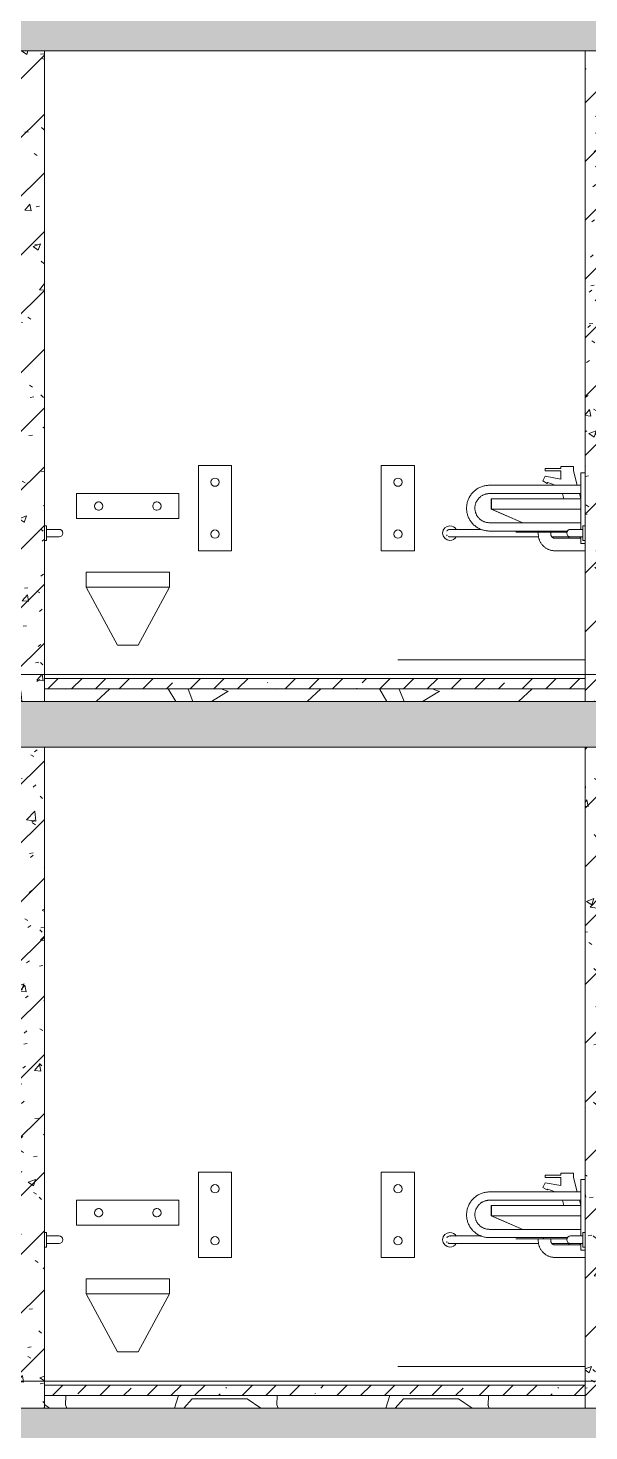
# Model space of a CAD drawing. Header units: millimetres. Extents: x -515342 to 330399, y -224905 to 507333.
# Drawn here: x 176251 to 178949, y 87791 to 94541 of the extents above; entities that cross this region are included whole.
import ezdxf

# ---------------------------------------------------------------- set-up
doc = ezdxf.new("R2010")
doc.units = ezdxf.units.MM
for name, color, linetype, lineweight in [('Линии', 7, 'Continuous', 0), ('Оборудование', 7, 'Continuous', 0), ('Перекрытие', 7, 'Continuous', 0), ('Сантехника', 7, 'Continuous', 0), ('Стены внутренние', 7, 'Continuous', 0), ('Стены перегородки', 7, 'Continuous', 0)]:
    doc.layers.add(name, color=color, linetype=linetype, lineweight=lineweight)
pattern_1 = [(45, (136801.12, 95610.5), (-141.4214, 141.4214), [])]
pattern_2 = [(50, (136801.12, 95610.5), (364.368, -31.8783), [38.1, -419.1]), (355, (136801.12, 95610.5), (-70.486, 382.1133), [30.48, -335.28]), (100.451, (136831.5, 95607.84), (293.885, 350.2334), [32.38, -356.18]), (46.184, (136801.12, 95712.1), (542.1585, -84.086), [57.15, -628.65]), (96.636, (136846.3, 95705.1), (474.805, 494.8554), [48.57, -534.27]), (351.184, (136801.1, 95712.1), (474.81, 494.85), [45.72, -502.92]), (21, (136851.92, 95686.7), (303.2285, -204.5305), [38.1, -419.1]), (326, (136851.92, 95686.7), (123.604, 368.376), [30.48, -335.28]), (71.451, (136877.2, 95669.65), (426.834, 163.8427), [32.38, -356.18]), (37.5, (136801.12, 95610.49), (6.17665, 169.11015), [16.764, -314.452, 16.764, -323.596, -336.55]), (37.5, (136801.12, 95610.49), (6.17665, 169.11015), [-671.576, 16.764, -319.786]), (7.5, (136801.12, 95610.5), (133.6389, 200.3615), [16.764, -177.292, 16.764, -306.832, -128.27]), (7.5, (136801.12, 95610.5), (133.6389, 200.3615), [-517.652, 16.764, -111.506]), (327.5, (136687.84, 95610.49), (271.1818, -11.45836), [16.764, -110.236, 16.764, -379.476, -525.78]), (327.5, (136687.84, 95610.49), (271.1818, -11.45836), [-523.24, 16.764, -509.016]), (317.5, (136637.04, 95610.5), (296.2585, 50.8528), [16.764, -148.336, 16.764, -246.38, -373.38]), (317.5, (136637.04, 95610.5), (296.2585, 50.8528), [-428.244, 16.764, -356.616])]
pattern_3 = [(45, (136801.12, 95610.5), (-224.5064, 224.5064), []), (45, (137025.63, 95610.5), (-224.5064, 224.5064), [396.875, -79.375, 3.353, -76.022])]
pattern_4 = [(228.013, (137532.64, 96626.49), (-8127.96659, -9144.02968), [136.689, -13532.193]), (184.97, (137441.203, 96524.893), (12191.995474, 1016.05502), [234.562, -23221.62]), (132.51, (137207.52, 96504.57), (10159.91241, -11176.07977), [165.393, -16373.889]), (267.274, (136811.283, 96250.573), (1015.889526, 20320.005773), [213.602, -21146.575]), (292.834, (136801.123, 96037.213), (-5080.074175, 12191.97012), [209.453, -20735.923]), (357.274, (136882.403, 95844.173), (-20320.005773, 1015.889526), [213.602, -21146.575]), (37.694, (137095.763, 95834.013), (-13208.042725, -10159.944606), [282.477, -27965.247]), (72.255, (137319.283, 96006.733), (7112.12749, 22351.9589), [266.688, -26402.102]), (121.43, (137400.563, 96260.733), (-8128.10005, 13207.93827), [214.325, -21218.218]), (175.236, (137288.8, 96443.61), (11175.99406, -1016.06972), [244.685, -11989.575]), (222.397, (137044.963, 96463.933), (-12192.085586, -11175.907293), [316.431, -31326.709]), (138.814, (137817.12, 96240.41), (-7111.99222, 6096.00977), [108.002, -10692.226]), (171.469, (137735.843, 96311.533), (13207.991535, -2032.054043), [205.473, -20341.855]), (225, (137532.64, 96342), (1e-13, -1016.001), [143.684, -1293.157]), (203.199, (137461.52, 96463.93), (5079.98556, 2032.0367), [77.377, -7660.25]), (291.801, (137390.4, 96433.45), (-1015.9787, 3048.0072), [109.426, -5361.9]), (30.964, (137431.04, 96331.85), (3047.9913, 2032.0134), [177.728, -5746.52]), (161.565, (137583.44, 96423.3), (2031.999, -1016.0024), [128.515, -3084.36]), (16.39, (136801.12, 96433.453), (10159.97517, 3048.081194), [180.035, -17823.531]), (70.346, (136973.84, 96484.25), (-4064.03389, -11175.98797), [151.04, -14952.887]), (293.199, (137583.44, 96626.49), (-2032.0367, 5079.98556), [154.752, -7582.873]), (343.61, (137644.4, 96484.253), (-10159.97517, 3048.081194), [180.035, -17823.531]), (339.444, (136801.12, 95803.53), (-5080.0015, 2031.99615), [173.614, -8507.094]), (294.775, (136963.68, 95742.57), (-5079.97321, 11176.01259), [145.469, -14401.437]), (66.801, (137593.6, 95610.49), (2032.0367, 5079.98556), [154.752, -7582.873]), (17.354, (137654.56, 95752.73), (-13208.00149, -4063.99474), [170.313, -16860.951]), (69.444, (137095.76, 95610.49), (-2031.99615, -5080.0015), [86.807, -8593.9]), (101.31, (137532.64, 95610.5), (-1016.0048, 4063.9989), [51.806, -5128.797]), (165.964, (137522.48, 95661.3), (3048.0036, -1015.9877), [209.453, -3979.62]), (186.009, (137319.28, 95712.093), (10159.99987, 1015.999794), [194.107, -19216.546]), (303.69, (137431.04, 96240.4), (-1015.9976, 2032.0017), [146.53, -3516.71]), (353.157, (137512.323, 96118.493), (17271.99206, -2032.068835), [255.823, -25326.404]), (60.945, (137766.32, 96088.01), (-4064.04974, -7111.97225), [104.603, -10355.757]), (90, (137817.1, 96179.5), (-1016, 1016), [60.96, -955.04]), (120.256, (137298.96, 95742.57), (4063.94492, -7112.03103), [141.147, -13973.576]), (48.013, (137227.84, 95864.49), (8127.96659, 9144.02968), [273.377, -13395.505]), (0, (137410.7, 96067.7), (1016, 1016), [264.16, -751.84]), (325.305, (137674.88, 96067.69), (-10160.01873, 7111.97318), [160.644, -15903.726]), (254.055, (137806.96, 95976.25), (-1015.9713, -4064.0072), [147.932, -7248.66]), (207.646, (137766.323, 95834.013), (-19303.995784, -10160.00796), [240.858, -23844.986]), (175.426, (137552.963, 95722.253), (-13207.99929, 1016.017778), [254.812, -25226.339])]
pattern_5 = [(45, (136801.12, 95610.5), (-114.04925, 114.04925), []), (45, (136915.17, 95610.5), (-114.04925, 114.04925), [201.613, -40.323, 3.353, -36.97])]

# ---------------------------------------------------------------- blocks, each defined once
blk = doc.blocks.new('Опорный поручень - Опорный поручень для раковины-V2-О_АР_П_Разрез 1-1')
at = {"layer": 'Оборудование'}
for p, q in [((90760, 4098), (90760, 4370)), ((90760, 4370), (90780, 4370)), ((90760, 4310), (90320, 4310)), ((90320, 4270), (90760, 4270)), ((90760, 4130), (90320, 4130)), ((90320, 4090), (90695.2, 4090)), ((90760, 4030), (90760, 4062)), ((90780, 4030), (90760, 4030))]:
    blk.add_line(p, q, dxfattribs=at)
at = {"layer": 'Оборудование', "flags": 128}
for points in [[(90320, 4310), (90315.6, 4309.9), (90311.2, 4309.6), (90306.8, 4309.2), (90302.5, 4308.6), (90298.1, 4307.8), (90293.9, 4306.8), (90289.6, 4305.7), (90285.4, 4304.4), (90281.2, 4302.9), (90277.2, 4301.3), (90273.1, 4299.5), (90269.2, 4297.6), (90265.3, 4295.5), (90261.6, 4293.2), (90257.9, 4290.8), (90254.3, 4288.2), (90250.8, 4285.5), (90247.5, 4282.7), (90244.2, 4279.7), (90241.1, 4276.6), (90238.1, 4273.4), (90235.2, 4270.1), (90232.5, 4266.6), (90229.9, 4263.1), (90227.4, 4259.4), (90225.1, 4255.7), (90223, 4251.8), (90221, 4247.9), (90219.2, 4243.9), (90217.5, 4239.9), (90216, 4235.7), (90214.6, 4231.5), (90213.4, 4227.3), (90212.4, 4223), (90211.6, 4218.7), (90210.9, 4214.3), (90210.5, 4210), (90210.1, 4205.6), (90210, 4201.2), (90210, 4196.8), (90210.3, 4192.4), (90210.7, 4188), (90211.2, 4183.6), (90212, 4179.3), (90212.9, 4175), (90214, 4170.7), (90215.2, 4166.5), (90216.6, 4162.4), (90218.2, 4158.3), (90220, 4154.2), (90221.9, 4150.3), (90224, 4146.4), (90226.2, 4142.6), (90228.5, 4138.9), (90231.1, 4135.3), (90233.7, 4131.8), (90236.5, 4128.4), (90239.5, 4125.1), (90242.5, 4121.9), (90245.7, 4118.9), (90249, 4116), (90252.4, 4113.2), (90255.9, 4110.6), (90259.6, 4108.1), (90263.3, 4105.7), (90267.1, 4103.6), (90271, 4101.5), (90275, 4099.6), (90279, 4097.9), (90283.2, 4096.4), (90287.3, 4095), (90291.6, 4093.7), (90295.8, 4092.7), (90300.1, 4091.8), (90304.5, 4091.1), (90308.8, 4090.6), (90313.2, 4090.2), (90317.6, 4090), (90320, 4090)], [(90320, 4130), (90317.2, 4130.1), (90314.4, 4130.2), (90311.6, 4130.5), (90308.8, 4130.9), (90306.1, 4131.4), (90303.4, 4132), (90300.7, 4132.7), (90298, 4133.6), (90295.3, 4134.5), (90292.7, 4135.5), (90290.2, 4136.7), (90287.7, 4137.9), (90285.2, 4139.3), (90282.8, 4140.7), (90280.5, 4142.2), (90278.2, 4143.9), (90276, 4145.6), (90273.8, 4147.4), (90271.8, 4149.3), (90269.8, 4151.2), (90267.9, 4153.3), (90266, 4155.4), (90264.3, 4157.6), (90262.7, 4159.9), (90261.1, 4162.2), (90259.6, 4164.6), (90258.3, 4167), (90257, 4169.5), (90255.8, 4172), (90254.8, 4174.6), (90253.8, 4177.3), (90252.9, 4179.9), (90252.2, 4182.6), (90251.5, 4185.4), (90251, 4188.1), (90250.6, 4190.9), (90250.3, 4193.7), (90250.1, 4196.4), (90250, 4199.2), (90250, 4202), (90250.2, 4204.8), (90250.4, 4207.6), (90250.8, 4210.4), (90251.2, 4213.2), (90251.8, 4215.9), (90252.5, 4218.6), (90253.3, 4221.3), (90254.2, 4224), (90255.2, 4226.6), (90256.3, 4229.1), (90257.6, 4231.7), (90258.9, 4234.1), (90260.3, 4236.5), (90261.8, 4238.9), (90263.4, 4241.2), (90265.1, 4243.4), (90266.9, 4245.6), (90268.7, 4247.7), (90270.7, 4249.7), (90272.7, 4251.6), (90274.8, 4253.5), (90277, 4255.2), (90279.2, 4256.9), (90281.5, 4258.5), (90283.9, 4260), (90286.3, 4261.4), (90288.8, 4262.7), (90291.4, 4263.9), (90293.9, 4265), (90296.6, 4266), (90299.2, 4266.8), (90301.9, 4267.6), (90304.6, 4268.3), (90307.4, 4268.8), (90310.1, 4269.3), (90312.9, 4269.6), (90315.7, 4269.9), (90318.5, 4270), (90320, 4270)]]:
    blk.add_lwpolyline(points, dxfattribs=at)
blk = doc.blocks.new('Опорный поручень - Откидной поручень для унитаза-8752278-О_АР_П_Разрез 1-1')
at = {"layer": 'Оборудование'}
for p, q in [((89080, 1005), (88920, 1005)), ((88920, 1005), (88920, 595)), ((89080, 595), (89080, 1005)), ((88920, 595), (89080, 595))]:
    blk.add_line(p, q, dxfattribs=at)
for centre, start, end in [((89000, 925), 90, 270), ((89000, 925), 270, 90), ((89000, 675), 90, 270), ((89000, 675), 270, 90)]:
    blk.add_arc(centre, 20, start, end, dxfattribs=at)
blk = doc.blocks.new('МГН_Санузел_Поручень горизонтальный - АР_Сантехнические приборы_МГН_Поручень горизонтальный-V7-О_АР_П_Разрез 1-1')
at = {"layer": 'Сантехника'}
for p, q in [((49015, 4115), (49015, 4045)), ((49025, 4115), (49015, 4115)), ((49025, 4115), (49015, 4115)), ((49015, 4115), (49015, 4045)), ((49025, 4098), (49025, 4115)), ((49025, 4045), (49025, 4115)), ((49085, 4098), (49025, 4098)), ((49025, 4098), (49085, 4098)), ((49025, 4062), (49085, 4062)), ((49025, 4045), (49025, 4062)), ((49025, 4062), (49085, 4062)), ((49015, 4045), (49025, 4045)), ((49025, 4045), (49015, 4045))]:
    blk.add_line(p, q, dxfattribs=at)
blk.add_arc((49085, 4080), 18, 270, 90, dxfattribs=at)
blk.add_arc((49085, 4080), 18, 270, 90, dxfattribs=at)
blk = doc.blocks.new('МГН_Санузел_Поручень горизонтальный - АР_Сантехнические приборы_МГН_Поручень горизонтальный-8947034-О_АР_П_Разрез 1-1')
at = {"layer": 'Сантехника'}
for p, q in [((64769.1, 698), (64829.1, 698)), ((64829.1, 698), (64769.1, 698)), ((64829.1, 715), (64839.1, 715)), ((64829.1, 698), (64829.1, 715)), ((64829.1, 715), (64839.1, 715)), ((64829.1, 645), (64829.1, 715)), ((64839.1, 715), (64839.1, 645)), ((64839.1, 715), (64839.1, 645)), ((64829.1, 662), (64769.1, 662)), ((64829.1, 662), (64769.1, 662)), ((64829.1, 645), (64829.1, 662)), ((64839.1, 645), (64829.1, 645)), ((64829.1, 645), (64839.1, 645))]:
    blk.add_line(p, q, dxfattribs=at)
blk.add_arc((64769.1, 680), 18, 90, 270, dxfattribs=at)
blk.add_arc((64769.1, 680), 18, 90, 270, dxfattribs=at)
blk = doc.blocks.new('Унитаз - Общественные _МГН_ - Объем смыва более 6_1 л-8752277-О_АР_П_Разрез 1-1')
at = {"layer": 'Сантехника'}
for p, q in [((88334.6, 750), (88334.6, 870)), ((88334.6, 870), (88826.5, 870)), ((88826.5, 870), (88826.5, 750)), ((88826.5, 750), (88334.6, 750)), ((88380.6, 420), (88380.6, 492.4)), ((88380.6, 492.4), (88780.6, 492.4)), ((88780.6, 492.4), (88780.6, 420)), ((88380.6, 420), (88780.6, 420)), ((88380.6, 420), (88530.6, 140)), ((88380.6, 420), (88780.6, 420)), ((88780.6, 420), (88630.6, 140)), ((88630.6, 140), (88530.6, 140))]:
    blk.add_line(p, q, dxfattribs=at)
for centre, start, end in [((88440.6, 810), 0, 180), ((88720.6, 810), 360, 180), ((88440.6, 810), 180, 360), ((88720.6, 810), 180, 360)]:
    blk.add_arc(centre, 20, start, end, dxfattribs=at)
for points in [[(88438.3, 829.9), (88437.9, 829.8), (88437.5, 829.8), (88437.1, 829.7)], [(88444, 829.7), (88443.6, 829.8), (88443.2, 829.8), (88442.8, 829.9)], [(88718.3, 829.9), (88717.9, 829.8), (88717.6, 829.8), (88717.2, 829.7)], [(88724.1, 829.7), (88723.7, 829.8), (88723.3, 829.8), (88722.9, 829.9)], [(88437.1, 790.3), (88437.5, 790.2), (88437.9, 790.2), (88438.3, 790.1)], [(88442.8, 790.1), (88443.2, 790.2), (88443.6, 790.2), (88444, 790.3)], [(88717.2, 790.3), (88717.6, 790.2), (88717.9, 790.2), (88718.3, 790.1)], [(88722.9, 790.1), (88723.3, 790.2), (88723.7, 790.2), (88724.1, 790.3)]]:
    blk.add_open_spline(points, degree=3, dxfattribs=at)
blk = doc.blocks.new('Опорный поручень - Опорный поручень для раковины-8752280-О_АР_П_Разрез 1-1')
at = {"layer": 'Оборудование'}
for p, q in [((90760, 698), (90760, 970)), ((90760, 970), (90780, 970)), ((90760, 910), (90320, 910)), ((90320, 870), (90760, 870)), ((90760, 730), (90320, 730)), ((90320, 690), (90695.2, 690)), ((90760, 630), (90760, 662)), ((90760, 630), (90780, 630))]:
    blk.add_line(p, q, dxfattribs=at)
at = {"layer": 'Оборудование', "flags": 128}
for points in [[(90320, 910), (90315.6, 909.9), (90311.2, 909.6), (90306.8, 909.2), (90302.5, 908.6), (90298.1, 907.8), (90293.9, 906.8), (90289.6, 905.7), (90285.4, 904.4), (90281.2, 902.9), (90277.2, 901.3), (90273.1, 899.5), (90269.2, 897.6), (90265.3, 895.5), (90261.6, 893.2), (90257.9, 890.8), (90254.3, 888.2), (90250.8, 885.5), (90247.5, 882.7), (90244.2, 879.7), (90241.1, 876.6), (90238.1, 873.4), (90235.2, 870.1), (90232.5, 866.6), (90229.9, 863.1), (90227.4, 859.4), (90225.1, 855.7), (90223, 851.8), (90221, 847.9), (90219.2, 843.9), (90217.5, 839.9), (90216, 835.7), (90214.6, 831.5), (90213.4, 827.3), (90212.4, 823), (90211.6, 818.7), (90210.9, 814.3), (90210.5, 810), (90210.1, 805.6), (90210, 801.2), (90210, 796.8), (90210.3, 792.4), (90210.7, 788), (90211.2, 783.6), (90212, 779.3), (90212.9, 775), (90214, 770.7), (90215.2, 766.5), (90216.6, 762.4), (90218.2, 758.3), (90220, 754.2), (90221.9, 750.3), (90224, 746.4), (90226.2, 742.6), (90228.5, 738.9), (90231.1, 735.3), (90233.7, 731.8), (90236.5, 728.4), (90239.5, 725.1), (90242.5, 721.9), (90245.7, 718.9), (90249, 716), (90252.4, 713.2), (90255.9, 710.6), (90259.6, 708.1), (90263.3, 705.7), (90267.1, 703.6), (90271, 701.5), (90275, 699.6), (90279, 697.9), (90283.2, 696.4), (90287.3, 695), (90291.6, 693.7), (90295.8, 692.7), (90300.1, 691.8), (90304.5, 691.1), (90308.8, 690.6), (90313.2, 690.2), (90317.6, 690), (90320, 690)], [(90320, 730), (90317.2, 730.1), (90314.4, 730.2), (90311.6, 730.5), (90308.8, 730.9), (90306.1, 731.4), (90303.4, 732), (90300.7, 732.7), (90298, 733.6), (90295.3, 734.5), (90292.7, 735.5), (90290.2, 736.7), (90287.7, 737.9), (90285.2, 739.3), (90282.8, 740.7), (90280.5, 742.2), (90278.2, 743.9), (90276, 745.6), (90273.8, 747.4), (90271.8, 749.3), (90269.8, 751.2), (90267.9, 753.3), (90266, 755.4), (90264.3, 757.6), (90262.7, 759.9), (90261.1, 762.2), (90259.6, 764.6), (90258.3, 767), (90257, 769.5), (90255.8, 772), (90254.8, 774.6), (90253.8, 777.3), (90252.9, 779.9), (90252.2, 782.6), (90251.5, 785.4), (90251, 788.1), (90250.6, 790.9), (90250.3, 793.7), (90250.1, 796.4), (90250, 799.2), (90250, 802), (90250.2, 804.8), (90250.4, 807.6), (90250.8, 810.4), (90251.2, 813.2), (90251.8, 815.9), (90252.5, 818.6), (90253.3, 821.3), (90254.2, 824), (90255.2, 826.6), (90256.3, 829.1), (90257.6, 831.7), (90258.9, 834.1), (90260.3, 836.5), (90261.8, 838.9), (90263.4, 841.2), (90265.1, 843.4), (90266.9, 845.6), (90268.7, 847.7), (90270.7, 849.7), (90272.7, 851.6), (90274.8, 853.5), (90277, 855.2), (90279.2, 856.9), (90281.5, 858.5), (90283.9, 860), (90286.3, 861.4), (90288.8, 862.7), (90291.4, 863.9), (90293.9, 865), (90296.6, 866), (90299.2, 866.8), (90301.9, 867.6), (90304.6, 868.3), (90307.4, 868.8), (90310.1, 869.3), (90312.9, 869.6), (90315.7, 869.9), (90318.5, 870), (90320, 870)]]:
    blk.add_lwpolyline(points, dxfattribs=at)
blk = doc.blocks.new('Раковина для МГН 600х450 - Раковина для МГН 600х450-V169-О_АР_П_Разрез 1-1')
at = {"layer": 'Сантехника'}
for p, q in [((90588.8, 953.5), (90576.3, 931.8)), ((90663.8, 990.2), (90588.8, 990.2)), ((90588.8, 990.2), (90588.8, 980.2)), ((90588.8, 980.2), (90663.8, 980.2)), ((90663.8, 940.2), (90588.8, 953.5)), ((90723.8, 1000.2), (90663.8, 1000.2)), ((90663.8, 1000.2), (90663.8, 990.2)), ((90663.8, 980.2), (90663.8, 940.2)), ((90723.8, 980.2), (90723.8, 1000.2)), ((90742.6, 909.9), (90723.8, 980.2)), ((90576.3, 931.8), (90597.9, 919.3)), ((90597.9, 919.3), (90601.5, 922.8)), ((90601.5, 922.8), (90636.7, 910)), ((90329, 845), (90329, 795)), ((90329, 845), (90329, 795)), ((90329, 845), (90329.1, 845)), ((90329.1, 845), (90369, 845)), ((90329.1, 845), (90329.1, 795)), ((90369, 845), (90760, 845)), ((90671.8, 870.2), (90678.5, 845)), ((90760, 845), (90753.3, 870)), ((90329.1, 795), (90329, 795)), ((90329, 795), (90480.3, 730)), ((90389.4, 769), (90329, 795)), ((90329.1, 795), (90329, 795)), ((90329, 795), (90329.1, 795)), ((90331.9, 795), (90329.1, 795)), ((90329.1, 795), (90480.3, 730)), ((90347.8, 795), (90332.9, 795)), ((90369, 795), (90348.6, 795)), ((90760, 795), (90369, 795)), ((90369, 795), (90760, 795)), ((90585, 685), (90446.4, 685)), ((90555, 685), (90555, 675)), ((90573.4, 690), (90585, 685)), ((90692.8, 685), (90585, 685)), ((90615, 675), (90615, 685)), ((90760, 655), (90635, 655)), ((90635, 595), (90780, 595))]:
    blk.add_line(p, q, dxfattribs=at)
at = {"layer": 'Сантехника', "flags": 128}
for points in [[(90555, 675), (90555.1, 671.8), (90555.3, 668.6), (90555.6, 665.4), (90556, 662.3), (90556.6, 659.1), (90557.3, 656), (90558.1, 652.9), (90559.1, 649.8), (90560.1, 646.8), (90561.3, 643.8), (90562.6, 640.9), (90564, 638.1), (90565.6, 635.2), (90567.2, 632.5), (90569, 629.8), (90570.8, 627.2), (90572.8, 624.7), (90574.9, 622.2), (90577, 619.9), (90579.3, 617.6), (90581.6, 615.4), (90584, 613.3), (90586.5, 611.4), (90589.1, 609.5), (90591.8, 607.7), (90594.5, 606), (90597.3, 604.4), (90600.1, 603), (90603.1, 601.7), (90606, 600.4), (90609, 599.3), (90612.1, 598.4), (90615.1, 597.5), (90618.3, 596.8), (90621.4, 596.2), (90624.6, 595.7), (90627.7, 595.3), (90630.9, 595.1), (90634.1, 595), (90635, 595)], [(90635, 655), (90634.2, 655), (90633.4, 655.1), (90632.6, 655.1), (90631.8, 655.3), (90631, 655.4), (90630.2, 655.6), (90629.5, 655.8), (90628.7, 656), (90628, 656.3), (90627.2, 656.6), (90626.5, 656.9), (90625.8, 657.3), (90625.1, 657.6), (90624.4, 658.1), (90623.7, 658.5), (90623.1, 659), (90622.4, 659.4), (90621.8, 660), (90621.2, 660.5), (90620.7, 661.1), (90620.1, 661.7), (90619.6, 662.3), (90619.1, 662.9), (90618.6, 663.5), (90618.2, 664.2), (90617.8, 664.9), (90617.4, 665.6), (90617, 666.3), (90616.7, 667), (90616.4, 667.8), (90616.1, 668.5), (90615.8, 669.3), (90615.6, 670), (90615.4, 670.8), (90615.3, 671.6), (90615.2, 672.4), (90615.1, 673.2), (90615, 674), (90615, 674.8), (90615, 675)]]:
    blk.add_lwpolyline(points, dxfattribs=at)
blk = doc.blocks.new('МГН_Санузел_Поручень горизонтальный - АР_Сантехнические приборы_МГН_Поручень горизонтальный-V170-О_АР_П_Разрез 1-1')
at = {"layer": 'Сантехника'}
for p, q in [((90280.9, 698), (90170, 698)), ((90170, 662), (90557.4, 662)), ((90620.4, 662), (90690, 662))]:
    blk.add_line(p, q, dxfattribs=at)
at = {"layer": 'Сантехника', "flags": 128}
for points in [[(90170, 698), (90168.4, 698), (90166.8, 698), (90165.2, 698), (90163.6, 698), (90162.1, 698), (90160.5, 698), (90158.9, 698), (90157.4, 698), (90155.9, 698), (90154.4, 698), (90153, 698), (90151.5, 698), (90150.1, 698), (90148.8, 698), (90147.4, 698), (90146.1, 698), (90144.8, 698), (90143.6, 698), (90142.4, 698), (90141.3, 698), (90140.2, 698), (90139.2, 698), (90138.2, 698), (90137.2, 698), (90136.3, 698), (90135.5, 698), (90134.7, 698), (90134, 698), (90133.3, 698), (90132.7, 698), (90132.2, 698), (90131.7, 698), (90131.3, 698), (90130.9, 698), (90130.6, 698), (90130.3, 698), (90130.2, 698), (90130.1, 698), (90130, 698), (90130, 698)], [(90130, 662), (90130, 662), (90130.1, 662), (90130.3, 662), (90130.5, 662), (90130.8, 662), (90131.1, 662), (90131.6, 662), (90132, 662), (90132.6, 662), (90133.2, 662), (90133.8, 662), (90134.5, 662), (90135.3, 662), (90136.1, 662), (90137, 662), (90137.9, 662), (90138.9, 662), (90139.9, 662), (90141, 662), (90142.1, 662), (90143.3, 662), (90144.5, 662), (90145.8, 662), (90147.1, 662), (90148.4, 662), (90149.8, 662), (90151.1, 662), (90152.6, 662), (90154, 662), (90155.5, 662), (90157, 662), (90158.5, 662), (90160.1, 662), (90161.6, 662), (90163.2, 662), (90164.8, 662), (90166.4, 662), (90168, 662), (90169.6, 662), (90170, 662)], [(90690, 662), (90691.6, 662), (90693.2, 662), (90694.8, 662), (90696.4, 662), (90697.9, 662), (90699.5, 662), (90701.1, 662), (90702.6, 662), (90704.1, 662), (90705.6, 662), (90707, 662), (90708.5, 662), (90709.9, 662)]]:
    blk.add_lwpolyline(points, dxfattribs=at)
at = {"layer": 'Сантехника'}
for centre, radius, start, end in [((90130, 680), 35, 90, 270), ((90130, 680), 18, 90, 150), ((90130, 680), 35, 30.1902, 90), ((90130, 680), 18, 81.54047, 90), ((90130, 680), 18, 210, 225), ((90130, 680), 18, 240, 270), ((90130, 680), 35, 270, 329.8098), ((90130, 680), 18, 270, 279.78046), ((90730, 680), 35, 210.1902, 225), ((90730, 680), 35, 315, 328.96534)]:
    blk.add_arc(centre, radius, start, end, dxfattribs=at)
blk = doc.blocks.new('2D_Трап_1200хх900 - АР_Сантехнические приборы_Трап-10140933-О_АР_П_Разрез 1-1')
at = {"layer": 'Сантехника'}
for p, q in [((90255, 70), (89880, 70)), ((90255, 70), (89880, 70)), ((90405, 70), (90255, 70)), ((90255, 70), (90405, 70)), ((90405, 70), (90780, 70)), ((90405, 70), (90780, 70))]:
    blk.add_line(p, q, dxfattribs=at)
blk = doc.blocks.new('Опорный поручень - Откидной поручень для унитаза-V175-О_АР_П_Разрез 1-1')
at = {"layer": 'Оборудование'}
for p, q in [((89080, 4405), (88920, 4405)), ((88920, 4405), (88920, 3995)), ((89080, 3995), (89080, 4405)), ((88920, 3995), (89080, 3995))]:
    blk.add_line(p, q, dxfattribs=at)
for centre, start, end in [((89000, 4325), 90, 270), ((89000, 4325), 270, 90), ((89000, 4075), 90, 270), ((89000, 4075), 270, 90)]:
    blk.add_arc(centre, 20, start, end, dxfattribs=at)
blk = doc.blocks.new('Раковина для МГН 600х450 - Раковина для МГН 600х450-V176-О_АР_П_Разрез 1-1')
at = {"layer": 'Сантехника'}
for p, q in [((90663.8, 4390.2), (90588.8, 4390.2)), ((90588.8, 4390.2), (90588.8, 4380.2)), ((90723.8, 4400.2), (90663.8, 4400.2)), ((90663.8, 4400.2), (90663.8, 4390.2)), ((90723.8, 4380.2), (90723.8, 4400.2)), ((90588.8, 4353.5), (90576.3, 4331.8)), ((90576.3, 4331.8), (90597.9, 4319.3)), ((90588.8, 4380.2), (90663.8, 4380.2)), ((90663.8, 4340.2), (90588.8, 4353.5)), ((90597.9, 4319.3), (90601.5, 4322.8)), ((90601.5, 4322.8), (90636.7, 4310)), ((90663.8, 4380.2), (90663.8, 4340.2)), ((90742.6, 4310), (90723.8, 4380.2)), ((90671.8, 4270.2), (90678.5, 4245)), ((90760, 4245), (90753.3, 4270)), ((90329, 4245), (90329, 4195)), ((90329, 4245), (90329, 4195)), ((90329, 4245), (90329.1, 4245)), ((90329.1, 4195), (90329, 4195)), ((90329, 4195), (90480.3, 4130)), ((90389.4, 4169), (90329, 4195)), ((90329.1, 4195), (90329, 4195)), ((90329, 4195), (90329.1, 4195)), ((90329.1, 4245), (90369, 4245)), ((90329.1, 4245), (90329.1, 4195)), ((90331.9, 4195), (90329.1, 4195)), ((90329.1, 4195), (90480.3, 4130)), ((90347.8, 4195), (90332.9, 4195)), ((90369, 4195), (90348.6, 4195)), ((90369, 4245), (90760, 4245)), ((90760, 4195), (90369, 4195)), ((90369, 4195), (90760, 4195)), ((90585, 4085), (90446.4, 4085)), ((90555, 4085), (90555, 4075)), ((90573.4, 4090), (90585, 4085)), ((90692.8, 4085), (90585, 4085)), ((90615, 4075), (90615, 4085)), ((90760, 4055), (90635, 4055)), ((90635, 3995), (90780, 3995))]:
    blk.add_line(p, q, dxfattribs=at)
at = {"layer": 'Сантехника', "flags": 128}
for points in [[(90555, 4075), (90555.1, 4071.8), (90555.3, 4068.6), (90555.6, 4065.4), (90556, 4062.3), (90556.6, 4059.1), (90557.3, 4056), (90558.1, 4052.9), (90559.1, 4049.8), (90560.1, 4046.8), (90561.3, 4043.8), (90562.6, 4040.9), (90564, 4038.1), (90565.6, 4035.2), (90567.2, 4032.5), (90569, 4029.8), (90570.8, 4027.2), (90572.8, 4024.7), (90574.9, 4022.2), (90577, 4019.9), (90579.3, 4017.6), (90581.6, 4015.4), (90584, 4013.3), (90586.5, 4011.4), (90589.1, 4009.5), (90591.8, 4007.7), (90594.5, 4006), (90597.3, 4004.4), (90600.1, 4003), (90603.1, 4001.7), (90606, 4000.4), (90609, 3999.3), (90612.1, 3998.4), (90615.1, 3997.5), (90618.3, 3996.8), (90621.4, 3996.2), (90624.6, 3995.7), (90627.7, 3995.3), (90630.9, 3995.1), (90634.1, 3995), (90635, 3995)], [(90635, 4055), (90634.2, 4055), (90633.4, 4055.1), (90632.6, 4055.1), (90631.8, 4055.3), (90631, 4055.4), (90630.2, 4055.6), (90629.5, 4055.8), (90628.7, 4056), (90628, 4056.3), (90627.2, 4056.6), (90626.5, 4056.9), (90625.8, 4057.3), (90625.1, 4057.6), (90624.4, 4058.1), (90623.7, 4058.5), (90623.1, 4059), (90622.4, 4059.4), (90621.8, 4060), (90621.2, 4060.5), (90620.7, 4061.1), (90620.1, 4061.7), (90619.6, 4062.3), (90619.1, 4062.9), (90618.6, 4063.5), (90618.2, 4064.2), (90617.8, 4064.9), (90617.4, 4065.6), (90617, 4066.3), (90616.7, 4067), (90616.4, 4067.8), (90616.1, 4068.5), (90615.8, 4069.3), (90615.6, 4070), (90615.4, 4070.8), (90615.3, 4071.6), (90615.2, 4072.4), (90615.1, 4073.2), (90615, 4074), (90615, 4074.8), (90615, 4075)]]:
    blk.add_lwpolyline(points, dxfattribs=at)

msp = doc.modelspace()

# ---------------------------------------------------------------- hatches: boundary and pattern name
at = {"layer": 'Перекрытие'}
h = msp.add_hatch(dxfattribs=at)
h.set_pattern_fill('FP_1', color=256, style=0, pattern_type=2)
h.set_pattern_definition(pattern_3)
h.paths.add_polyline_path([(87845.5296, 94431.3929), (137410.5296, 94431.3929), (137410.5296, 94651.3929), (87845.5296, 94651.3929), (87845.5296, 94435.9791)])
h.paths.add_polyline_path([(141249.4004, 94431.3929), (190085.5296, 94431.3929), (190085.5296, 94651.3929), (140610.5296, 94651.3929), (140610.5296, 94431.3929), (141042.2088, 94431.3929)])
h = msp.add_hatch(dxfattribs=at)
h.set_pattern_fill('FP_19', color=256, style=0, pattern_type=2)
h.set_pattern_definition(pattern_5)
h.paths.add_polyline_path([(178129.5029, 91361.3929), (178930.5296, 91361.3929), (178930.5296, 91411.3929), (176330.5296, 91411.3929), (176330.5296, 91361.3929), (177300.7365, 91361.3929)])
h = msp.add_hatch(dxfattribs=at)
h.set_pattern_fill('FP_23', color=256, style=0, pattern_type=2)
h.set_pattern_definition(pattern_4)
h.paths.add_polyline_path([(178129.5029, 91301.3929), (178930.5296, 91301.3929), (178930.5296, 91361.3929), (176330.5296, 91361.3929), (176330.5296, 91301.3929), (177300.7365, 91301.3929)])
h = msp.add_hatch(dxfattribs=at)
h.set_pattern_fill('FP_1', color=256, style=0, pattern_type=2)
h.set_pattern_definition(pattern_3)
h.paths.add_polyline_path([(190085.5296, 91081.3929), (190085.5296, 91301.3929), (141000.5296, 91301.3929), (141000.5296, 91081.3929), (189732.2317, 91081.3929)])
h.paths.add_polyline_path([(87845.5296, 91081.3929), (137020.5296, 91081.3929), (137020.5296, 91301.3929), (87845.5296, 91301.3929)])
h = msp.add_hatch(dxfattribs=at)
h.set_pattern_fill('FP_19', color=256, style=0, pattern_type=2)
h.set_pattern_definition(pattern_5)
h.paths.add_polyline_path([(177300.7365, 87961.3929), (178930.5296, 87961.3929), (178930.5296, 88011.3929), (176330.5296, 88011.3929), (176330.5296, 87961.3929), (176886.3533, 87961.3929)])
h = msp.add_hatch(dxfattribs=at)
h.set_pattern_fill('FP_23', color=256, style=0, pattern_type=2)
h.set_pattern_definition(pattern_4)
h.paths.add_polyline_path([(177300.7365, 87901.3929), (178930.5296, 87901.3929), (178930.5296, 87961.3929), (176330.5296, 87961.3929), (176330.5296, 87901.3929), (176886.3533, 87901.3929)])
h = msp.add_hatch(dxfattribs=at)
h.set_pattern_fill('FP_1', color=256, style=0, pattern_type=2)
h.set_pattern_definition(pattern_3)
h.paths.add_polyline_path([(88345.5296, 87681.3929), (189585.5296, 87681.3929), (189585.5296, 87901.3929), (88345.5296, 87901.3929)])
at = {"layer": 'Стены внутренние'}
h = msp.add_hatch(dxfattribs=at)
h.set_pattern_fill('FP_2', color=256, style=0, pattern_type=2)
h.set_pattern_definition(pattern_1)
h.paths.add_polyline_path([(176180.5296, 91301.3929), (176330.5296, 91301.3929), (176330.5296, 94431.3929), (176180.5296, 94431.3929), (176180.5296, 91481.9777)])
h = msp.add_hatch(dxfattribs=at)
h.set_pattern_fill('FP_3', color=256, style=0, pattern_type=2)
h.set_pattern_definition(pattern_2)
h.paths.add_polyline_path([(176180.5296, 91301.3929), (176330.5296, 91301.3929), (176330.5296, 94431.3929), (176180.5296, 94431.3929), (176180.5296, 91481.9777)])
h = msp.add_hatch(dxfattribs=at)
h.set_pattern_fill('FP_2', color=256, style=0, pattern_type=2)
h.set_pattern_definition(pattern_1)
h.paths.add_polyline_path([(179080.5296, 91301.3929), (179080.5296, 94431.3929), (178930.5296, 94431.3929), (178930.5296, 91301.3929), (178958.2692, 91301.3929)])
h = msp.add_hatch(dxfattribs=at)
h.set_pattern_fill('FP_3', color=256, style=0, pattern_type=2)
h.set_pattern_definition(pattern_2)
h.paths.add_polyline_path([(179080.5296, 91301.3929), (179080.5296, 94431.3929), (178930.5296, 94431.3929), (178930.5296, 91301.3929), (178958.2692, 91301.3929)])
h = msp.add_hatch(dxfattribs=at)
h.set_pattern_fill('FP_2', color=256, style=0, pattern_type=2)
h.set_pattern_definition(pattern_1)
h.paths.add_polyline_path([(176180.5296, 87901.3929), (176330.5296, 87901.3929), (176330.5296, 91081.3929), (176180.5296, 91081.3929), (176180.5296, 88527.9763)])
h = msp.add_hatch(dxfattribs=at)
h.set_pattern_fill('FP_3', color=256, style=0, pattern_type=2)
h.set_pattern_definition(pattern_2)
h.paths.add_polyline_path([(176180.5296, 87901.3929), (176330.5296, 87901.3929), (176330.5296, 91081.3929), (176180.5296, 91081.3929), (176180.5296, 88527.9763)])
h = msp.add_hatch(dxfattribs=at)
h.set_pattern_fill('FP_2', color=256, style=0, pattern_type=2)
h.set_pattern_definition(pattern_1)
h.paths.add_polyline_path([(179080.5296, 87901.3929), (179080.5296, 91081.3929), (178930.5296, 91081.3929), (178930.5296, 87901.3929), (178958.2692, 87901.3929)])
h = msp.add_hatch(dxfattribs=at)
h.set_pattern_fill('FP_3', color=256, style=0, pattern_type=2)
h.set_pattern_definition(pattern_2)
h.paths.add_polyline_path([(179080.5296, 87901.3929), (179080.5296, 91081.3929), (178930.5296, 91081.3929), (178930.5296, 87901.3929), (178958.2692, 87901.3929)])

# ---------------------------------------------------------------- linework, layer by layer
at = {"layer": 'Линии'}
for p, q in [((143960.5296, 91431.3929), (189585.5296, 91431.3929)), ((143960.5296, 88031.3929), (189585.5296, 88031.3929))]:
    msp.add_line(p, q, dxfattribs=at)
at = {"layer": 'Перекрытие'}
for p, q in [((143805.5296, 94431.3929), (190085.5296, 94431.3929)), ((178930.5296, 91431.3929), (176330.5296, 91431.3929)), ((176330.5296, 91411.3929), (176330.5296, 91301.3929)), ((178930.5296, 91411.3929), (176330.5296, 91411.3929)), ((178930.5296, 91301.3929), (178930.5296, 91411.3929)), ((178930.5296, 91361.3929), (176330.5296, 91361.3929)), ((190085.5296, 91301.3929), (143805.5296, 91301.3929)), ((143805.5296, 91081.3929), (190085.5296, 91081.3929)), ((178930.5296, 88031.3929), (176330.5296, 88031.3929)), ((176330.5296, 88011.3929), (176330.5296, 87901.3929)), ((178930.5296, 88011.3929), (176330.5296, 88011.3929)), ((178930.5296, 87961.3929), (176330.5296, 87961.3929)), ((178930.5296, 87901.3929), (178930.5296, 88011.3929)), ((143805.5296, 87901.3929), (189585.5296, 87901.3929))]:
    msp.add_line(p, q, dxfattribs=at)
at = {"layer": 'Стены перегородки'}
for p, q in [((176330.5296, 92146.3929), (176330.5296, 94431.3929)), ((178930.5296, 94431.3929), (178930.5296, 92146.3929)), ((176330.5296, 91411.3929), (176330.5296, 92076.3929)), ((178930.5296, 92076.3929), (178930.5296, 91411.3929)), ((176330.5296, 88746.3929), (176330.5296, 91081.3929)), ((178930.5296, 91081.3929), (178930.5296, 88746.3929)), ((176330.5296, 88011.3929), (176330.5296, 88676.3929)), ((178930.5296, 88676.3929), (178930.5296, 88011.3929))]:
    msp.add_line(p, q, dxfattribs=at)

# ---------------------------------------------------------------- block references
at = {"layer": 'Оборудование'}
for name, p in [('Опорный поручень - Откидной поручень для унитаза-V175-О_АР_П_Разрез 1-1', (88150.5296, 88031.3929)), ('Опорный поручень - Откидной поручень для унитаза-V175-О_АР_П_Разрез 1-1', (89030.5296, 88031.3929)), ('Опорный поручень - Опорный поручень для раковины-V2-О_АР_П_Разрез 1-1', (88150.5296, 88031.3929)), ('Опорный поручень - Откидной поручень для унитаза-8752278-О_АР_П_Разрез 1-1', (88150.5296, 88031.3929)), ('Опорный поручень - Откидной поручень для унитаза-8752278-О_АР_П_Разрез 1-1', (89030.5296, 88031.3929)), ('Опорный поручень - Опорный поручень для раковины-8752280-О_АР_П_Разрез 1-1', (88150.5296, 88031.3929))]:
    msp.add_blockref(name, p, dxfattribs=at)
at = {"layer": 'Сантехника'}
for name, p in [('Раковина для МГН 600х450 - Раковина для МГН 600х450-V176-О_АР_П_Разрез 1-1', (88150.5296, 88031.3929)), ('Унитаз - Общественные _МГН_ - Объем смыва более 6_1 л-8752277-О_АР_П_Разрез 1-1', (88150.5296, 91431.3929)), ('МГН_Санузел_Поручень горизонтальный - АР_Сантехнические приборы_МГН_Поручень горизонтальный-V7-О_АР_П_Разрез 1-1', (127315.5296, 88031.3929)), ('МГН_Санузел_Поручень горизонтальный - АР_Сантехнические приборы_МГН_Поручень горизонтальный-V170-О_АР_П_Разрез 1-1', (88150.5296, 91431.3929)), ('МГН_Санузел_Поручень горизонтальный - АР_Сантехнические приборы_МГН_Поручень горизонтальный-8947034-О_АР_П_Разрез 1-1', (114091.399, 91431.3929)), ('2D_Трап_1200хх900 - АР_Сантехнические приборы_Трап-10140933-О_АР_П_Разрез 1-1', (88150.5296, 91431.3929)), ('Раковина для МГН 600х450 - Раковина для МГН 600х450-V169-О_АР_П_Разрез 1-1', (88150.5296, 88031.3929)), ('Унитаз - Общественные _МГН_ - Объем смыва более 6_1 л-8752277-О_АР_П_Разрез 1-1', (88150.5296, 88031.3929)), ('МГН_Санузел_Поручень горизонтальный - АР_Сантехнические приборы_МГН_Поручень горизонтальный-V7-О_АР_П_Разрез 1-1', (127315.5296, 84631.3929)), ('МГН_Санузел_Поручень горизонтальный - АР_Сантехнические приборы_МГН_Поручень горизонтальный-V170-О_АР_П_Разрез 1-1', (88150.5296, 88031.3929)), ('МГН_Санузел_Поручень горизонтальный - АР_Сантехнические приборы_МГН_Поручень горизонтальный-8947034-О_АР_П_Разрез 1-1', (114091.399, 88031.3929)), ('2D_Трап_1200хх900 - АР_Сантехнические приборы_Трап-10140933-О_АР_П_Разрез 1-1', (88150.5296, 88031.3929))]:
    msp.add_blockref(name, p, dxfattribs=at)

doc.saveas('drawing.dxf')
